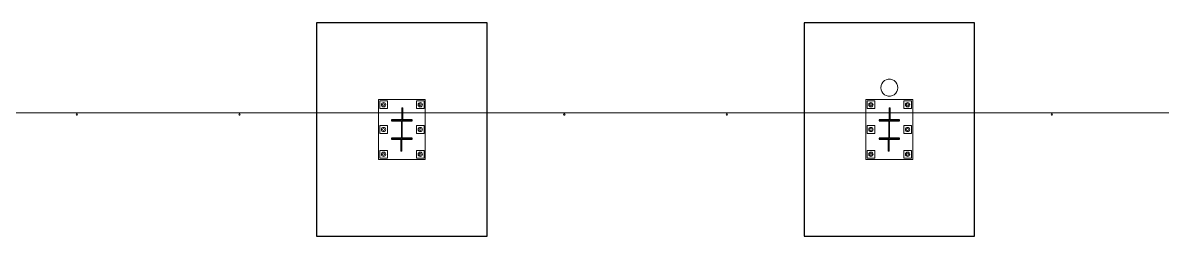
# Model space of a CAD drawing. Header units: millimetres. Extents: x 3055 to 287500, y 1145 to 27007.
# Drawn here: x 147199 to 160556, y 24507 to 27007 of the extents above; entities that cross this region are included whole.
import ezdxf

# ---------------------------------------------------------------- set-up
doc = ezdxf.new("R2010")
doc.units = ezdxf.units.MM
for name, color, linetype, lineweight in [('EST-CHAPA', 2, 'Continuous', 18), ('EST-FIXADOR', 8, 'Continuous', 13), ('EST-PILAR', 1, 'Continuous', 25), ('EST-SECUNDARIO', 3, 'Continuous', 18), ('FEC-FECHAMENTO', 9, 'Continuous', 13), ('FUN-BLOCO', 6, 'Continuous', 25)]:
    doc.layers.add(name, color=color, linetype=linetype, lineweight=lineweight)

msp = doc.modelspace()

# ---------------------------------------------------------------- linework, layer by layer
at = {"layer": 'EST-CHAPA'}
for p, q in [((151367.9, 26107.5), (151367.9, 25952.5)), ((151917.9, 26107.5), (151367.9, 26107.5)), ((151917.9, 25952.5), (151917.9, 26107.5)), ((157082.1, 26107.5), (157082.1, 25952.5)), ((157632.1, 26107.5), (157082.1, 26107.5)), ((157632.1, 25952.5), (157632.1, 26107.5)), ((151367.9, 25951.8), (151367.9, 25407.5)), ((151642.9, 26012.5), (151642.9, 25952.5)), ((151642.9, 26012.5), (151654.9, 26012.5)), ((151642.9, 25951.8), (151642.9, 25872.5)), ((151654.9, 26012.5), (151654.9, 25952.5)), ((151654.9, 25951.8), (151654.9, 25872.5)), ((151917.9, 25407.5), (151917.9, 25951.8)), ((157082.1, 25951.8), (157082.1, 25407.5)), ((157357.1, 26012.5), (157357.1, 25952.5)), ((157357.1, 26012.5), (157369.1, 26012.5)), ((157357.1, 25951.8), (157357.1, 25872.5)), ((157369.1, 26012.5), (157369.1, 25952.5)), ((157369.1, 25951.8), (157369.1, 25872.5)), ((157632.1, 25407.5), (157632.1, 25951.8)), ((151630.9, 25502.5), (151630.9, 25642.5)), ((151642.9, 25502.5), (151642.9, 25642.5)), ((157345.1, 25502.5), (157345.1, 25642.5)), ((157357.1, 25502.5), (157357.1, 25642.5)), ((151367.9, 25407.5), (151917.9, 25407.5)), ((151642.9, 25502.5), (151630.9, 25502.5)), ((157082.1, 25407.5), (157632.1, 25407.5)), ((157357.1, 25502.5), (157345.1, 25502.5))]:
    msp.add_line(p, q, dxfattribs=at)
at = {"layer": 'EST-FIXADOR'}
for p, q in [((151382.9, 26092.5), (151382.9, 26002.5)), ((151472.9, 26092.5), (151382.9, 26092.5)), ((151404.5, 26057.1), (151402.6, 26047.5)), ((151402.6, 26047.5), (151404.5, 26037.8)), ((151410, 26065.3), (151404.5, 26057.1)), ((151418.2, 26070.8), (151410, 26065.3)), ((151419, 26056.3), (151415.4, 26047.5)), ((151415.4, 26047.5), (151419, 26038.6)), ((151427.9, 26072.7), (151418.2, 26070.8)), ((151427.9, 26060), (151419, 26056.3)), ((151437.5, 26070.8), (151427.9, 26072.7)), ((151436.7, 26056.3), (151427.9, 26060)), ((151440.4, 26047.5), (151436.7, 26056.3)), ((151436.7, 26038.6), (151440.4, 26047.5)), ((151445.7, 26065.3), (151437.5, 26070.8)), ((151451.2, 26057.1), (151445.7, 26065.3)), ((151453.1, 26047.5), (151451.2, 26057.1)), ((151451.2, 26037.8), (151453.1, 26047.5)), ((151472.9, 26002.5), (151472.9, 26092.5)), ((151812.9, 26092.5), (151812.9, 26002.5)), ((151902.9, 26092.5), (151812.9, 26092.5)), ((151834.5, 26057.1), (151832.6, 26047.5)), ((151832.6, 26047.5), (151834.5, 26037.8)), ((151840, 26065.3), (151834.5, 26057.1)), ((151848.2, 26070.8), (151840, 26065.3)), ((151849, 26056.3), (151845.4, 26047.5)), ((151845.4, 26047.5), (151849, 26038.6)), ((151857.9, 26072.7), (151848.2, 26070.8)), ((151857.9, 26060), (151849, 26056.3)), ((151867.5, 26070.8), (151857.9, 26072.7)), ((151866.7, 26056.3), (151857.9, 26060)), ((151870.4, 26047.5), (151866.7, 26056.3)), ((151866.7, 26038.6), (151870.4, 26047.5)), ((151875.7, 26065.3), (151867.5, 26070.8)), ((151881.2, 26057.1), (151875.7, 26065.3)), ((151883.1, 26047.5), (151881.2, 26057.1)), ((151881.2, 26037.8), (151883.1, 26047.5)), ((151902.9, 26002.5), (151902.9, 26092.5)), ((157097.1, 26092.5), (157097.1, 26002.5)), ((157187.1, 26092.5), (157097.1, 26092.5)), ((157118.8, 26057.1), (157116.9, 26047.5)), ((157116.9, 26047.5), (157118.8, 26037.8)), ((157124.3, 26065.3), (157118.8, 26057.1)), ((157132.5, 26070.8), (157124.3, 26065.3)), ((157133.3, 26056.3), (157129.6, 26047.5)), ((157129.6, 26047.5), (157133.3, 26038.6)), ((157142.1, 26072.7), (157132.5, 26070.8)), ((157142.1, 26060), (157133.3, 26056.3)), ((157151.8, 26070.8), (157142.1, 26072.7)), ((157151, 26056.3), (157142.1, 26060)), ((157154.6, 26047.5), (157151, 26056.3)), ((157151, 26038.6), (157154.6, 26047.5)), ((157160, 26065.3), (157151.8, 26070.8)), ((157165.5, 26057.1), (157160, 26065.3)), ((157167.4, 26047.5), (157165.5, 26057.1)), ((157165.5, 26037.8), (157167.4, 26047.5)), ((157187.1, 26002.5), (157187.1, 26092.5)), ((157527.1, 26092.5), (157527.1, 26002.5)), ((157617.1, 26092.5), (157527.1, 26092.5)), ((157548.8, 26057.1), (157546.9, 26047.5)), ((157546.9, 26047.5), (157548.8, 26037.8)), ((157554.3, 26065.3), (157548.8, 26057.1)), ((157562.5, 26070.8), (157554.3, 26065.3)), ((157563.3, 26056.3), (157559.6, 26047.5)), ((157559.6, 26047.5), (157563.3, 26038.6)), ((157572.1, 26072.7), (157562.5, 26070.8)), ((157572.1, 26060), (157563.3, 26056.3)), ((157581.8, 26070.8), (157572.1, 26072.7)), ((157581, 26056.3), (157572.1, 26060)), ((157584.6, 26047.5), (157581, 26056.3)), ((157581, 26038.6), (157584.6, 26047.5)), ((157590, 26065.3), (157581.8, 26070.8)), ((157595.5, 26057.1), (157590, 26065.3)), ((157597.4, 26047.5), (157595.5, 26057.1)), ((157595.5, 26037.8), (157597.4, 26047.5)), ((157617.1, 26002.5), (157617.1, 26092.5)), ((151382.9, 26002.5), (151472.9, 26002.5)), ((151404.5, 26037.8), (151410, 26029.6)), ((151410, 26029.6), (151418.2, 26024.1)), ((151418.2, 26024.1), (151427.9, 26022.2)), ((151419, 26038.6), (151427.9, 26035)), ((151427.9, 26035), (151436.7, 26038.6)), ((151427.9, 26022.2), (151437.5, 26024.1)), ((151437.5, 26024.1), (151445.7, 26029.6)), ((151445.7, 26029.6), (151451.2, 26037.8)), ((151812.9, 26002.5), (151902.9, 26002.5)), ((151834.5, 26037.8), (151840, 26029.6)), ((151840, 26029.6), (151848.2, 26024.1)), ((151848.2, 26024.1), (151857.9, 26022.2)), ((151849, 26038.6), (151857.9, 26035)), ((151857.9, 26035), (151866.7, 26038.6)), ((151857.9, 26022.2), (151867.5, 26024.1)), ((151867.5, 26024.1), (151875.7, 26029.6)), ((151875.7, 26029.6), (151881.2, 26037.8)), ((157097.1, 26002.5), (157187.1, 26002.5)), ((157118.8, 26037.8), (157124.3, 26029.6)), ((157124.3, 26029.6), (157132.5, 26024.1)), ((157132.5, 26024.1), (157142.1, 26022.2)), ((157133.3, 26038.6), (157142.1, 26035)), ((157142.1, 26035), (157151, 26038.6)), ((157142.1, 26022.2), (157151.8, 26024.1)), ((157151.8, 26024.1), (157160, 26029.6)), ((157160, 26029.6), (157165.5, 26037.8)), ((157527.1, 26002.5), (157617.1, 26002.5)), ((157548.8, 26037.8), (157554.3, 26029.6)), ((157554.3, 26029.6), (157562.5, 26024.1)), ((157562.5, 26024.1), (157572.1, 26022.2)), ((157563.3, 26038.6), (157572.1, 26035)), ((157572.1, 26035), (157581, 26038.6)), ((157572.1, 26022.2), (157581.8, 26024.1)), ((157581.8, 26024.1), (157590, 26029.6)), ((157590, 26029.6), (157595.5, 26037.8)), ((151382.9, 25802.5), (151382.9, 25712.5)), ((151472.9, 25802.5), (151382.9, 25802.5)), ((151418.2, 25780.8), (151410, 25775.3)), ((151427.9, 25782.7), (151418.2, 25780.8)), ((151437.5, 25780.8), (151427.9, 25782.7)), ((151445.7, 25775.3), (151437.5, 25780.8)), ((151472.9, 25712.5), (151472.9, 25802.5)), ((151812.9, 25802.5), (151812.9, 25712.5)), ((151902.9, 25802.5), (151812.9, 25802.5)), ((151848.2, 25780.8), (151840, 25775.3)), ((151857.9, 25782.7), (151848.2, 25780.8)), ((151867.5, 25780.8), (151857.9, 25782.7)), ((151875.7, 25775.3), (151867.5, 25780.8)), ((151902.9, 25712.5), (151902.9, 25802.5)), ((157097.1, 25802.5), (157097.1, 25712.5)), ((157187.1, 25802.5), (157097.1, 25802.5)), ((157132.5, 25780.8), (157124.3, 25775.3)), ((157142.1, 25782.7), (157132.5, 25780.8)), ((157151.8, 25780.8), (157142.1, 25782.7)), ((157160, 25775.3), (157151.8, 25780.8)), ((157187.1, 25712.5), (157187.1, 25802.5)), ((157527.1, 25802.5), (157527.1, 25712.5)), ((157617.1, 25802.5), (157527.1, 25802.5)), ((157562.5, 25780.8), (157554.3, 25775.3)), ((157572.1, 25782.7), (157562.5, 25780.8)), ((157581.8, 25780.8), (157572.1, 25782.7)), ((157590, 25775.3), (157581.8, 25780.8)), ((157617.1, 25712.5), (157617.1, 25802.5)), ((151382.9, 25712.5), (151472.9, 25712.5)), ((151404.5, 25767.1), (151402.6, 25757.5)), ((151402.6, 25757.5), (151404.5, 25747.8)), ((151410, 25775.3), (151404.5, 25767.1)), ((151404.5, 25747.8), (151410, 25739.6)), ((151410, 25739.6), (151418.2, 25734.1)), ((151419, 25766.3), (151415.4, 25757.5)), ((151415.4, 25757.5), (151419, 25748.6)), ((151418.2, 25734.1), (151427.9, 25732.2)), ((151427.9, 25770), (151419, 25766.3)), ((151419, 25748.6), (151427.9, 25745)), ((151436.7, 25766.3), (151427.9, 25770)), ((151427.9, 25745), (151436.7, 25748.6)), ((151427.9, 25732.2), (151437.5, 25734.1)), ((151440.4, 25757.5), (151436.7, 25766.3)), ((151436.7, 25748.6), (151440.4, 25757.5)), ((151437.5, 25734.1), (151445.7, 25739.6)), ((151451.2, 25767.1), (151445.7, 25775.3)), ((151445.7, 25739.6), (151451.2, 25747.8)), ((151453.1, 25757.5), (151451.2, 25767.1)), ((151451.2, 25747.8), (151453.1, 25757.5)), ((151812.9, 25712.5), (151902.9, 25712.5)), ((151834.5, 25767.1), (151832.6, 25757.5)), ((151832.6, 25757.5), (151834.5, 25747.8)), ((151840, 25775.3), (151834.5, 25767.1)), ((151834.5, 25747.8), (151840, 25739.6)), ((151840, 25739.6), (151848.2, 25734.1)), ((151849, 25766.3), (151845.4, 25757.5)), ((151845.4, 25757.5), (151849, 25748.6)), ((151848.2, 25734.1), (151857.9, 25732.2)), ((151857.9, 25770), (151849, 25766.3)), ((151849, 25748.6), (151857.9, 25745)), ((151866.7, 25766.3), (151857.9, 25770)), ((151857.9, 25745), (151866.7, 25748.6)), ((151857.9, 25732.2), (151867.5, 25734.1)), ((151870.4, 25757.5), (151866.7, 25766.3)), ((151866.7, 25748.6), (151870.4, 25757.5)), ((151867.5, 25734.1), (151875.7, 25739.6)), ((151881.2, 25767.1), (151875.7, 25775.3)), ((151875.7, 25739.6), (151881.2, 25747.8)), ((151883.1, 25757.5), (151881.2, 25767.1)), ((151881.2, 25747.8), (151883.1, 25757.5)), ((157097.1, 25712.5), (157187.1, 25712.5)), ((157118.8, 25767.1), (157116.9, 25757.5)), ((157116.9, 25757.5), (157118.8, 25747.8)), ((157124.3, 25775.3), (157118.8, 25767.1)), ((157118.8, 25747.8), (157124.3, 25739.6)), ((157124.3, 25739.6), (157132.5, 25734.1)), ((157133.3, 25766.3), (157129.6, 25757.5)), ((157129.6, 25757.5), (157133.3, 25748.6)), ((157132.5, 25734.1), (157142.1, 25732.2)), ((157142.1, 25770), (157133.3, 25766.3)), ((157133.3, 25748.6), (157142.1, 25745)), ((157151, 25766.3), (157142.1, 25770)), ((157142.1, 25745), (157151, 25748.6)), ((157142.1, 25732.2), (157151.8, 25734.1)), ((157154.6, 25757.5), (157151, 25766.3)), ((157151, 25748.6), (157154.6, 25757.5)), ((157151.8, 25734.1), (157160, 25739.6)), ((157165.5, 25767.1), (157160, 25775.3)), ((157160, 25739.6), (157165.5, 25747.8)), ((157167.4, 25757.5), (157165.5, 25767.1)), ((157165.5, 25747.8), (157167.4, 25757.5)), ((157527.1, 25712.5), (157617.1, 25712.5)), ((157548.8, 25767.1), (157546.9, 25757.5)), ((157546.9, 25757.5), (157548.8, 25747.8)), ((157554.3, 25775.3), (157548.8, 25767.1)), ((157548.8, 25747.8), (157554.3, 25739.6)), ((157554.3, 25739.6), (157562.5, 25734.1)), ((157563.3, 25766.3), (157559.6, 25757.5)), ((157559.6, 25757.5), (157563.3, 25748.6)), ((157562.5, 25734.1), (157572.1, 25732.2)), ((157572.1, 25770), (157563.3, 25766.3)), ((157563.3, 25748.6), (157572.1, 25745)), ((157581, 25766.3), (157572.1, 25770)), ((157572.1, 25745), (157581, 25748.6)), ((157572.1, 25732.2), (157581.8, 25734.1)), ((157584.6, 25757.5), (157581, 25766.3)), ((157581, 25748.6), (157584.6, 25757.5)), ((157581.8, 25734.1), (157590, 25739.6)), ((157595.5, 25767.1), (157590, 25775.3)), ((157590, 25739.6), (157595.5, 25747.8)), ((157597.4, 25757.5), (157595.5, 25767.1)), ((157595.5, 25747.8), (157597.4, 25757.5)), ((151382.9, 25512.5), (151382.9, 25422.5)), ((151472.9, 25512.5), (151382.9, 25512.5)), ((151472.9, 25422.5), (151472.9, 25512.5)), ((151812.9, 25512.5), (151812.9, 25422.5)), ((151902.9, 25512.5), (151812.9, 25512.5)), ((151902.9, 25422.5), (151902.9, 25512.5)), ((157097.1, 25512.5), (157097.1, 25422.5)), ((157187.1, 25512.5), (157097.1, 25512.5)), ((157187.1, 25422.5), (157187.1, 25512.5)), ((157527.1, 25512.5), (157527.1, 25422.5)), ((157617.1, 25512.5), (157527.1, 25512.5)), ((157617.1, 25422.5), (157617.1, 25512.5)), ((151382.9, 25422.5), (151472.9, 25422.5)), ((151404.5, 25477.1), (151402.6, 25467.5)), ((151402.6, 25467.5), (151404.5, 25457.8)), ((151410, 25485.3), (151404.5, 25477.1)), ((151404.5, 25457.8), (151410, 25449.6)), ((151418.2, 25490.8), (151410, 25485.3)), ((151410, 25449.6), (151418.2, 25444.1)), ((151419, 25476.3), (151415.4, 25467.5)), ((151415.4, 25467.5), (151419, 25458.6)), ((151427.9, 25492.7), (151418.2, 25490.8)), ((151418.2, 25444.1), (151427.9, 25442.2)), ((151427.9, 25480), (151419, 25476.3)), ((151419, 25458.6), (151427.9, 25455)), ((151437.5, 25490.8), (151427.9, 25492.7)), ((151436.7, 25476.3), (151427.9, 25480)), ((151427.9, 25455), (151436.7, 25458.6)), ((151427.9, 25442.2), (151437.5, 25444.1)), ((151440.4, 25467.5), (151436.7, 25476.3)), ((151436.7, 25458.6), (151440.4, 25467.5)), ((151445.7, 25485.3), (151437.5, 25490.8)), ((151437.5, 25444.1), (151445.7, 25449.6)), ((151451.2, 25477.1), (151445.7, 25485.3)), ((151445.7, 25449.6), (151451.2, 25457.8)), ((151453.1, 25467.5), (151451.2, 25477.1)), ((151451.2, 25457.8), (151453.1, 25467.5)), ((151812.9, 25422.5), (151902.9, 25422.5)), ((151834.5, 25477.1), (151832.6, 25467.5)), ((151832.6, 25467.5), (151834.5, 25457.8)), ((151840, 25485.3), (151834.5, 25477.1)), ((151834.5, 25457.8), (151840, 25449.6)), ((151848.2, 25490.8), (151840, 25485.3)), ((151840, 25449.6), (151848.2, 25444.1)), ((151849, 25476.3), (151845.4, 25467.5)), ((151845.4, 25467.5), (151849, 25458.6)), ((151857.9, 25492.7), (151848.2, 25490.8)), ((151848.2, 25444.1), (151857.9, 25442.2)), ((151857.9, 25480), (151849, 25476.3)), ((151849, 25458.6), (151857.9, 25455)), ((151867.5, 25490.8), (151857.9, 25492.7)), ((151866.7, 25476.3), (151857.9, 25480)), ((151857.9, 25455), (151866.7, 25458.6)), ((151857.9, 25442.2), (151867.5, 25444.1)), ((151870.4, 25467.5), (151866.7, 25476.3)), ((151866.7, 25458.6), (151870.4, 25467.5)), ((151875.7, 25485.3), (151867.5, 25490.8)), ((151867.5, 25444.1), (151875.7, 25449.6)), ((151881.2, 25477.1), (151875.7, 25485.3)), ((151875.7, 25449.6), (151881.2, 25457.8)), ((151883.1, 25467.5), (151881.2, 25477.1)), ((151881.2, 25457.8), (151883.1, 25467.5)), ((157097.1, 25422.5), (157187.1, 25422.5)), ((157118.8, 25477.1), (157116.9, 25467.5)), ((157116.9, 25467.5), (157118.8, 25457.8)), ((157124.3, 25485.3), (157118.8, 25477.1)), ((157118.8, 25457.8), (157124.3, 25449.6)), ((157132.5, 25490.8), (157124.3, 25485.3)), ((157124.3, 25449.6), (157132.5, 25444.1)), ((157133.3, 25476.3), (157129.6, 25467.5)), ((157129.6, 25467.5), (157133.3, 25458.6)), ((157142.1, 25492.7), (157132.5, 25490.8)), ((157132.5, 25444.1), (157142.1, 25442.2)), ((157142.1, 25480), (157133.3, 25476.3)), ((157133.3, 25458.6), (157142.1, 25455)), ((157151.8, 25490.8), (157142.1, 25492.7)), ((157151, 25476.3), (157142.1, 25480)), ((157142.1, 25455), (157151, 25458.6)), ((157142.1, 25442.2), (157151.8, 25444.1)), ((157154.6, 25467.5), (157151, 25476.3)), ((157151, 25458.6), (157154.6, 25467.5)), ((157160, 25485.3), (157151.8, 25490.8)), ((157151.8, 25444.1), (157160, 25449.6)), ((157165.5, 25477.1), (157160, 25485.3)), ((157160, 25449.6), (157165.5, 25457.8)), ((157167.4, 25467.5), (157165.5, 25477.1)), ((157165.5, 25457.8), (157167.4, 25467.5)), ((157527.1, 25422.5), (157617.1, 25422.5)), ((157548.8, 25477.1), (157546.9, 25467.5)), ((157546.9, 25467.5), (157548.8, 25457.8)), ((157554.3, 25485.3), (157548.8, 25477.1)), ((157548.8, 25457.8), (157554.3, 25449.6)), ((157562.5, 25490.8), (157554.3, 25485.3)), ((157554.3, 25449.6), (157562.5, 25444.1)), ((157563.3, 25476.3), (157559.6, 25467.5)), ((157559.6, 25467.5), (157563.3, 25458.6)), ((157572.1, 25492.7), (157562.5, 25490.8)), ((157562.5, 25444.1), (157572.1, 25442.2)), ((157572.1, 25480), (157563.3, 25476.3)), ((157563.3, 25458.6), (157572.1, 25455)), ((157581.8, 25490.8), (157572.1, 25492.7)), ((157581, 25476.3), (157572.1, 25480)), ((157572.1, 25455), (157581, 25458.6)), ((157572.1, 25442.2), (157581.8, 25444.1)), ((157584.6, 25467.5), (157581, 25476.3)), ((157581, 25458.6), (157584.6, 25467.5)), ((157590, 25485.3), (157581.8, 25490.8)), ((157581.8, 25444.1), (157590, 25449.6)), ((157595.5, 25477.1), (157590, 25485.3)), ((157590, 25449.6), (157595.5, 25457.8)), ((157597.4, 25467.5), (157595.5, 25477.1)), ((157595.5, 25457.8), (157597.4, 25467.5))]:
    msp.add_line(p, q, dxfattribs=at)
at = {"layer": 'EST-PILAR'}
for p, q in [((151762.9, 25872.5), (151522.9, 25872.5)), ((151522.9, 25872.5), (151522.9, 25860.5)), ((151522.9, 25860.5), (151639.1, 25860.5)), ((151639.1, 25860.5), (151639.1, 25654.5)), ((151646.6, 25654.5), (151646.6, 25860.5)), ((151646.6, 25860.5), (151762.9, 25860.5)), ((151762.9, 25860.5), (151762.9, 25872.5)), ((157477.1, 25872.5), (157237.1, 25872.5)), ((157237.1, 25872.5), (157237.1, 25860.5)), ((157237.1, 25860.5), (157353.4, 25860.5)), ((157353.4, 25860.5), (157353.4, 25654.5)), ((157360.9, 25654.5), (157360.9, 25860.5)), ((157360.9, 25860.5), (157477.1, 25860.5)), ((157477.1, 25860.5), (157477.1, 25872.5)), ((151639.1, 25654.5), (151522.9, 25654.5)), ((151522.9, 25654.5), (151522.9, 25642.5)), ((151762.9, 25654.5), (151646.6, 25654.5)), ((151762.9, 25642.5), (151762.9, 25654.5)), ((157353.4, 25654.5), (157237.1, 25654.5)), ((157237.1, 25654.5), (157237.1, 25642.5)), ((157477.1, 25654.5), (157360.9, 25654.5)), ((157477.1, 25642.5), (157477.1, 25654.5)), ((151522.9, 25642.5), (151762.9, 25642.5)), ((157237.1, 25642.5), (157477.1, 25642.5))]:
    msp.add_line(p, q, dxfattribs=at)
at = {"layer": 'EST-SECUNDARIO'}
for p, q in [((157282.3, 26313.8), (157268.6, 26293.9)), ((157300.3, 26329.8), (157282.3, 26313.8)), ((157321.7, 26341), (157300.3, 26329.8)), ((157345.1, 26346.7), (157321.7, 26341)), ((157369.2, 26346.7), (157345.1, 26346.7)), ((157392.6, 26341), (157369.2, 26346.7)), ((157413.9, 26329.8), (157392.6, 26341)), ((157432, 26313.8), (157413.9, 26329.8)), ((157445.7, 26293.9), (157432, 26313.8)), ((157260, 26271.4), (157257.1, 26247.5)), ((157257.1, 26247.5), (157260, 26223.5)), ((157268.6, 26293.9), (157260, 26271.4)), ((157260, 26223.5), (157268.6, 26201)), ((157268.6, 26201), (157282.3, 26181.2)), ((157282.3, 26181.2), (157300.3, 26165.2)), ((157413.9, 26165.2), (157432, 26181.2)), ((157432, 26181.2), (157445.7, 26201)), ((157454.2, 26271.4), (157445.7, 26293.9)), ((157445.7, 26201), (157454.2, 26223.5)), ((157457.1, 26247.5), (157454.2, 26271.4)), ((157454.2, 26223.5), (157457.1, 26247.5)), ((157300.3, 26165.2), (157321.7, 26154)), ((157321.7, 26154), (157345.1, 26148.2)), ((157345.1, 26148.2), (157369.2, 26148.2)), ((157369.2, 26148.2), (157392.6, 26154)), ((157392.6, 26154), (157413.9, 26165.2)), ((147825.3, 25932.5), (147829.3, 25939.4)), ((147829.3, 25925.5), (147825.3, 25932.5)), ((147829.3, 25939.4), (147837.3, 25939.4)), ((147837.3, 25925.5), (147829.3, 25925.5)), ((147837.3, 25939.4), (147841.3, 25932.5)), ((147841.3, 25932.5), (147837.3, 25925.5)), ((149730.1, 25932.5), (149734.1, 25939.4)), ((149734.1, 25925.5), (149730.1, 25932.5)), ((149734.1, 25939.4), (149742.1, 25939.4)), ((149742.1, 25925.5), (149734.1, 25925.5)), ((149742.1, 25939.4), (149746.1, 25932.5)), ((149746.1, 25932.5), (149742.1, 25925.5)), ((153539.6, 25932.5), (153543.6, 25939.4)), ((153543.6, 25925.5), (153539.6, 25932.5)), ((153543.6, 25939.4), (153551.6, 25939.4)), ((153551.6, 25925.5), (153543.6, 25925.5)), ((153551.6, 25939.4), (153555.6, 25932.5)), ((153555.6, 25932.5), (153551.6, 25925.5)), ((155444.4, 25932.5), (155448.4, 25939.4)), ((155448.4, 25925.5), (155444.4, 25932.5)), ((155448.4, 25939.4), (155456.4, 25939.4)), ((155456.4, 25925.5), (155448.4, 25925.5)), ((155456.4, 25939.4), (155460.4, 25932.5)), ((155460.4, 25932.5), (155456.4, 25925.5)), ((159253.9, 25932.5), (159257.9, 25939.4)), ((159257.9, 25925.5), (159253.9, 25932.5)), ((159257.9, 25939.4), (159265.9, 25939.4)), ((159265.9, 25925.5), (159257.9, 25925.5)), ((159265.9, 25939.4), (159269.9, 25932.5)), ((159269.9, 25932.5), (159265.9, 25925.5))]:
    msp.add_line(p, q, dxfattribs=at)
at = {"layer": 'FEC-FECHAMENTO'}
for p, q in [((140214.3, 25952.5), (168785.7, 25952.5)), ((140214.3, 25951.8), (168785.7, 25951.8))]:
    msp.add_line(p, q, dxfattribs=at)
at = {"layer": 'FUN-BLOCO'}
for p, q in [((150642.9, 27007.5), (150642.9, 25952.5)), ((152642.9, 27007.5), (150642.9, 27007.5)), ((152642.9, 25952.5), (152642.9, 27007.5)), ((156357.1, 27007.5), (156357.1, 25952.5)), ((158357.1, 27007.5), (156357.1, 27007.5)), ((158357.1, 25952.5), (158357.1, 27007.5)), ((150642.9, 25951.8), (150642.9, 24507.5)), ((152642.9, 24507.5), (152642.9, 25951.8)), ((156357.1, 25951.8), (156357.1, 24507.5)), ((158357.1, 24507.5), (158357.1, 25951.8)), ((150642.9, 24507.5), (152642.9, 24507.5)), ((156357.1, 24507.5), (158357.1, 24507.5))]:
    msp.add_line(p, q, dxfattribs=at)

doc.saveas('drawing.dxf')
